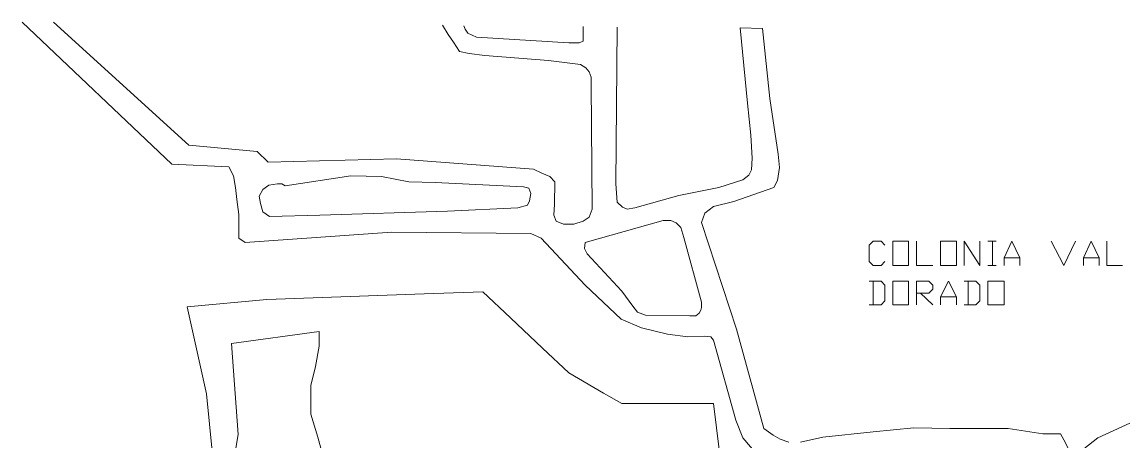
# Model space of a CAD drawing. Header units: millimetres. Extents: x 2364 to 2508, y 1551 to 1771.
# Drawn here: x 2388.55 to 2436.08, y 1644.44 to 1662.55 of the extents above; entities that cross this region are included whole.
import ezdxf

# ---------------------------------------------------------------- set-up
doc = ezdxf.new("R2010")
doc.units = ezdxf.units.MM
for name, color, linetype in [('PDF_0', 7, 'Continuous'), ('PDF_CVL_CUADCON_TIT', 7, 'Continuous'), ('PDF_outline', 7, 'Continuous')]:
    doc.layers.add(name, color=color, linetype=linetype)

msp = doc.modelspace()

# ---------------------------------------------------------------- linework, layer by layer
at = {"layer": 'PDF_0', "lineweight": 50}
msp.add_arc((2440.075, 1664.91), 45.311, 248.6096, 338.6151, dxfattribs=at)
at = {"layer": 'PDF_CVL_CUADCON_TIT', "lineweight": 9}
for points in [[(2420.209, 1643.942), (2419.644, 1644.62), (2419.333, 1645.383), (2418.373, 1648.828), (2418.26, 1648.969), (2418.006, 1648.997), (2417.272, 1648.969), (2416.396, 1649.082), (2415.267, 1649.364), (2414.391, 1649.731), (2412.838, 1651.2), (2410.946, 1653.233), (2410.494, 1653.431), (2404.507, 1653.487), (2398.182, 1653.035), (2397.899, 1653.233), (2397.899, 1654.25), (2397.814, 1654.899), (2397.758, 1655.408), (2397.673, 1655.916), (2397.476, 1656.311), (2395.019, 1656.424), (2388.552, 1662.552)], [(2406.682, 1662.411), (2406.936, 1662.016), (2407.162, 1661.677), (2407.416, 1661.281), (2407.84, 1661.197), (2408.517, 1661.112), (2411.257, 1660.886), (2412.64, 1660.717), (2412.866, 1660.575), (2413.007, 1660.406), (2413.092, 1660.18), (2413.092, 1659.869), (2413.149, 1654.476), (2413.007, 1654.137), (2412.753, 1653.967), (2412.358, 1653.826), (2411.906, 1653.826), (2411.595, 1653.967), (2411.482, 1654.222), (2411.511, 1654.702), (2411.539, 1655.662), (2411.313, 1655.888), (2410.974, 1656.029), (2410.607, 1656.198), (2404.705, 1656.65), (2399.17, 1656.509), (2398.69, 1656.961), (2395.753, 1657.243), (2389.907, 1662.552)], [(2412.753, 1662.355), (2412.753, 1661.733), (2412.584, 1661.649), (2412.132, 1661.649), (2408.15, 1661.903), (2407.783, 1662.072), (2407.67, 1662.242), (2407.614, 1662.383)], [(2421.621, 1644.422), (2421.253, 1644.564), (2420.943, 1644.733), (2420.547, 1645.015), (2419.361, 1649.308), (2417.865, 1653.911), (2418.006, 1654.306), (2418.373, 1654.589), (2419.248, 1654.815), (2420.971, 1655.408), (2421.14, 1655.718), (2421.225, 1656.283), (2421.169, 1656.848), (2420.802, 1659.248), (2420.491, 1662.27), (2419.531, 1662.298), (2419.841, 1659.051), (2419.983, 1657.667), (2420.039, 1656.678), (2420.011, 1656.17), (2419.898, 1655.944), (2419.644, 1655.746), (2418.599, 1655.408), (2416.876, 1655.069), (2414.984, 1654.532), (2414.645, 1654.476), (2414.448, 1654.56), (2414.222, 1654.786), (2414.165, 1655.577), (2414.222, 1662.326)], [(2425.772, 1652.217), (2425.602, 1652.047), (2425.263, 1652.047), (2425.094, 1652.217), (2425.094, 1652.923), (2425.263, 1653.092), (2425.602, 1653.092), (2425.772, 1652.923)], [(2427.127, 1653.092), (2427.127, 1652.047), (2427.833, 1652.047)], [(2429.189, 1652.047), (2429.189, 1653.092), (2429.866, 1652.047), (2429.866, 1653.092)], [(2430.205, 1653.092), (2430.572, 1653.092)], [(2430.403, 1653.092), (2430.403, 1652.047)], [(2430.911, 1652.047), (2430.911, 1652.386), (2431.25, 1653.092), (2431.589, 1652.386), (2431.589, 1652.047)], [(2432.945, 1653.092), (2433.481, 1652.047), (2433.989, 1653.092)], [(2434.328, 1652.047), (2434.328, 1652.386), (2434.667, 1653.092), (2435.006, 1652.386), (2435.006, 1652.047)], [(2435.345, 1653.092), (2435.345, 1652.047), (2436.023, 1652.047)], [(2430.911, 1652.386), (2431.589, 1652.386)], [(2434.328, 1652.386), (2435.006, 1652.386)], [(2430.205, 1652.047), (2430.572, 1652.047)], [(2425.094, 1650.353), (2425.602, 1650.353), (2425.772, 1650.522), (2425.772, 1651.2), (2425.602, 1651.369), (2425.094, 1651.369)], [(2425.263, 1651.369), (2425.263, 1650.353)], [(2427.127, 1650.353), (2427.127, 1651.369), (2427.664, 1651.369), (2427.833, 1651.2), (2427.833, 1651.03), (2427.664, 1650.861), (2427.127, 1650.861)], [(2428.172, 1650.353), (2428.172, 1650.692), (2428.511, 1651.369), (2428.85, 1650.692), (2428.85, 1650.353)], [(2429.189, 1650.353), (2429.697, 1650.353), (2429.866, 1650.522), (2429.866, 1651.2), (2429.697, 1651.369), (2429.189, 1651.369)], [(2429.358, 1651.369), (2429.358, 1650.353)], [(2396.883, 1642.728), (2396.515, 1646.512), (2395.668, 1650.268), (2399.114, 1650.579), (2405.891, 1650.833), (2408.433, 1650.917), (2409.619, 1649.788), (2411.002, 1648.489), (2412.132, 1647.416), (2413.629, 1646.54), (2414.419, 1646.089), (2415.21, 1646.089), (2416.086, 1646.089), (2417.893, 1646.089), (2418.373, 1646.089), (2419.305, 1638.52)], [(2427.297, 1650.861), (2427.833, 1650.353)], [(2428.172, 1650.692), (2428.85, 1650.692)], [(2401.542, 1643.801), (2401.316, 1644.648), (2401.006, 1645.637), (2401.006, 1646.258), (2401.006, 1646.879), (2401.203, 1647.698), (2401.373, 1648.574), (2401.373, 1649.195), (2397.589, 1648.687), (2397.871, 1644.761), (2397.673, 1643.575)], [(2434.95, 1644.62), (2433.877, 1643.773), (2433.481, 1644.535), (2433.34, 1644.789), (2432.577, 1644.789), (2431.081, 1645.015), (2428.567, 1645.015), (2427.014, 1645.044), (2425.263, 1644.874), (2423.089, 1644.648), (2422.129, 1644.422)]]:
    msp.add_lwpolyline(points, dxfattribs=at)
for points in [[(2399.904, 1655.492), (2402.728, 1655.916), (2404.055, 1655.888), (2405.242, 1655.662), (2406.371, 1655.634), (2410.183, 1655.436), (2410.409, 1655.379), (2410.494, 1655.153), (2410.438, 1654.843), (2410.353, 1654.645), (2409.929, 1654.532), (2406.908, 1654.391), (2401.401, 1654.222), (2399.226, 1654.165), (2398.944, 1654.363), (2398.831, 1654.73), (2398.775, 1655.04), (2398.944, 1655.323), (2399.198, 1655.521), (2399.565, 1655.577), (2399.763, 1655.577)], [(2412.838, 1653.035), (2416.199, 1653.996), (2416.537, 1653.996), (2416.763, 1653.883), (2416.961, 1653.685), (2417.102, 1653.261), (2417.865, 1650.466), (2417.865, 1650.24), (2417.836, 1650.127), (2417.752, 1649.986), (2417.61, 1649.873), (2417.356, 1649.873), (2415.436, 1649.901), (2415.097, 1650.042), (2414.899, 1650.296), (2414.419, 1650.946), (2412.923, 1652.555), (2412.81, 1652.781)], [(2426.111, 1652.047), (2426.111, 1653.092), (2426.788, 1653.092), (2426.788, 1652.047)], [(2428.172, 1652.047), (2428.172, 1653.092), (2428.85, 1653.092), (2428.85, 1652.047)], [(2426.111, 1650.353), (2426.111, 1651.369), (2426.788, 1651.369), (2426.788, 1650.353)], [(2430.205, 1650.353), (2430.205, 1651.369), (2430.911, 1651.369), (2430.911, 1650.353)]]:
    msp.add_lwpolyline(points, close=True, dxfattribs=at)
at = {"layer": 'PDF_outline', "lineweight": 9}
msp.add_lwpolyline([(2434.95, 1644.62), (2442.038, 1647.868), (2445.285, 1649.731)], dxfattribs=at)

doc.saveas('drawing.dxf')
